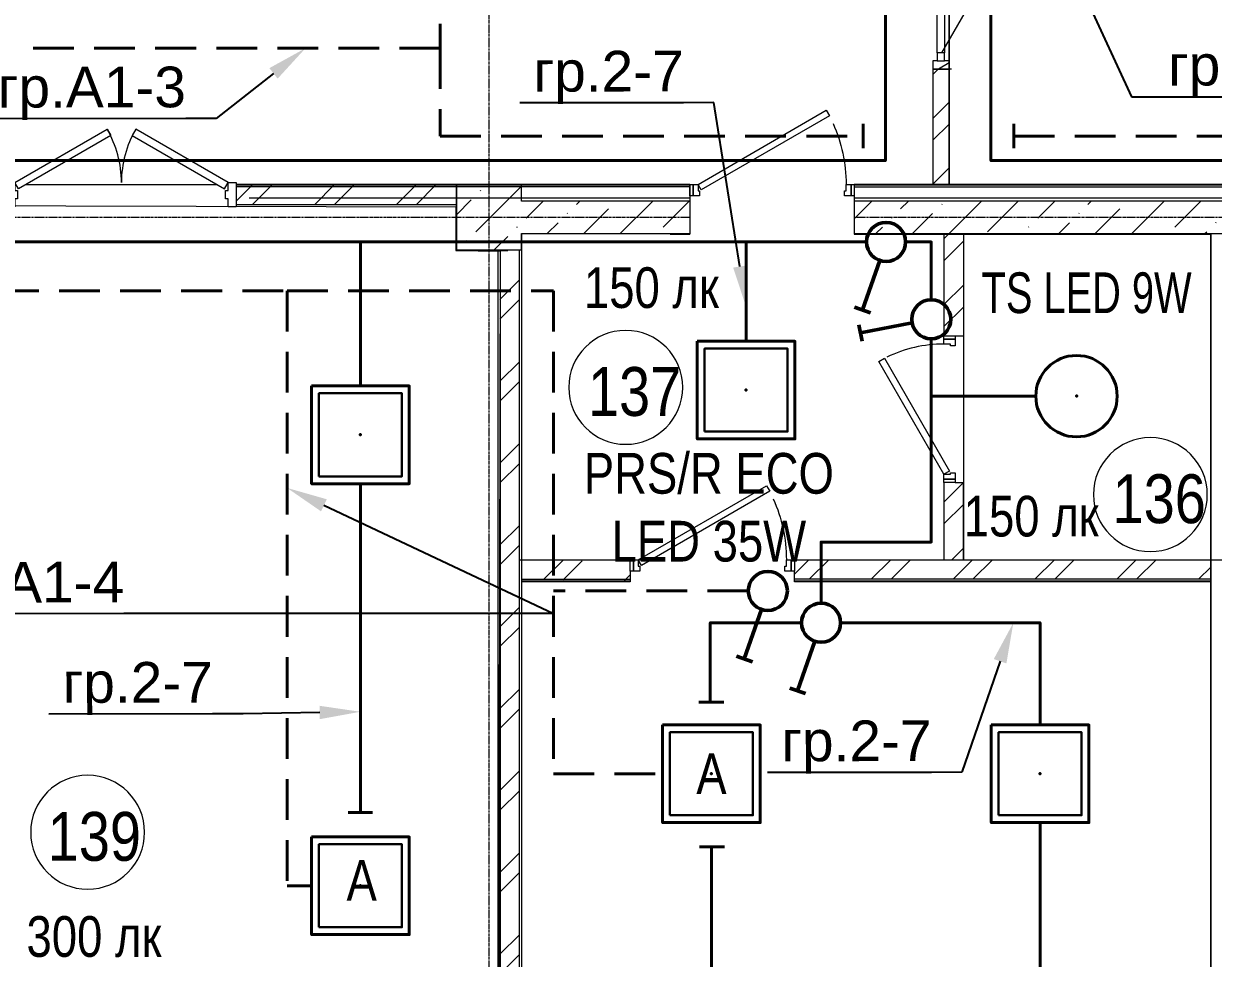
# Model space of a CAD drawing. Header units: metres. Extents: x 14298 to 227756, y -64870 to 286334.
# Drawn here: x 69205 to 76513, y -54836 to -49096 of the extents above; entities that cross this region are included whole.
import ezdxf
from ezdxf import colors
from ezdxf.entities.mleader import LeaderData, LeaderLine
from ezdxf.math import Vec2, Vec3

# ---------------------------------------------------------------- set-up
doc = ezdxf.new("R2010")
doc.units = ezdxf.units.M
for name, pattern in [('ADSK_Линия сетки', [21, 12, -3, 3, -3]), ('DASHED', [0.75, 0.5, -0.25]), ('HIDDEN2', [0.1875, 0.125, -0.0625])]:
    doc.linetypes.add(name, pattern=pattern)
for name, color, linetype, lineweight in [('A-AREA-IDEN', 7, 'Continuous', 9), ('A-DETL-THIN', 7, 'Continuous', 5), ('A-DOOR', 7, 'Continuous', 5), ('A-DOOR-FRAM', 7, 'Continuous', 13), ('A-FLOR', 7, 'Continuous', 5), ('A-GLAZ-CWMG', 7, 'Continuous', 5), ('A-WALL', 7, 'Continuous', 5), ('A-WALL-PATT', 7, 'Continuous', 18), ('I-WALL', 7, 'Continuous', 5), ('nadpisi', 84, 'Continuous', 13), ('S-COLS', 7, 'Continuous', 5), ('S-GRID', 7, 'Continuous', 9), ('ав осв', 1, 'HIDDEN2', 40), ('раб осв', 7, 'Continuous', 40), ('ЭЛ', 250, 'Continuous', 50), ('ЭЛ.освещ.', 150, 'Continuous', 50), ('ЭЛ.сети', 5, 'Continuous', 100)]:
    doc.layers.add(name, color=color, linetype=linetype, lineweight=lineweight)
doc.styles.add('Arial', font='arial.ttf', dxfattribs={"width": 0.8, "height": 2.5})
doc.styles.add('GOST Common_I_1', font='ARIALN.TTF', dxfattribs={"height": 300})
doc.styles.add('ISOPEUR', font='isocpeui.ttf')
pattern_1 = [(45, (0, 0), (84.19025, 308.69666), [396.875, -79.375, 3.353, -76.022])]
pattern_2 = [(0, (-3, -600), (812.8, 203.2), [33.528, -576.072, 33.528, -576.072, -3251.2]), (0, (-3, -600), (812.8, 203.2), [-1219.2, 33.528, -1185.672, 33.528, -576.072, -1422.4]), (0, (-3, -600), (812.8, 203.2), [-3048, 33.528, -372.872, 33.528, -982.472]), (120, (301.8, -498.4), (-582.37636, 602.30545), [33.528, -576.072, 33.528, -576.072, -3251.2]), (120, (301.8, -498.4), (-582.37636, 602.30545), [-1219.2, 33.528, -1185.672, 33.528, -576.072, -1422.4]), (120, (301.8, -498.4), (-582.37636, 602.30545), [-3048, 33.528, -372.872, 33.528, -982.472]), (240, (403.4, -92), (-230.42364, -805.50545), [33.528, -576.072, 33.528, -576.072, -3251.2]), (240, (403.4, -92), (-230.42364, -805.50545), [-1219.2, 33.528, -1185.672, 33.528, -576.072, -1422.4]), (240, (403.4, -92), (-230.42364, -805.50545), [-3048, 33.528, -372.872, 33.528, -982.472])]

# ---------------------------------------------------------------- blocks, each defined once
blk = doc.blocks.new('КДП АПК - КР_rvt-1-1 этаж')
at = {"layer": 'A-WALL-PATT', "lineweight": 13}
h = blk.add_hatch(dxfattribs=at)
h.set_pattern_fill('FP_125', color=256, style=0, pattern_type=2)
h.set_pattern_definition(pattern_1)
h.paths.add_polyline_path([(73297.2, -49745.6), (73297.2, -49545.6), (72262.7, -49545.6), (72262.7, -49745.6)])
h.paths.add_polyline_path([(74307.2, -49545.6), (74307.2, -49745.6), (77862.7, -49745.6), (77862.7, -49545.6)])
at = {"layer": 'S-COLS', "lineweight": 13}
h = blk.add_hatch(dxfattribs=at)
h.set_pattern_fill('FP_125', color=256, style=0, pattern_type=2)
h.set_pattern_definition(pattern_1)
h.paths.add_polyline_path([(72016.2, -49845.6), (72262.7, -49845.6), (72262.7, -49445.6), (71862.7, -49445.6), (71862.7, -49845.6)], flags=0)
at = {"layer": 'I-WALL', "lineweight": 13}
for p, q in [((73297.2, -49545.6), (72262.7, -49545.6)), ((77862.7, -49545.6), (74307.2, -49545.6)), ((72262.7, -49745.6), (73297.2, -49745.6)), ((74307.2, -49745.6), (77862.7, -49745.6))]:
    blk.add_line(p, q, dxfattribs=at)
at = {"layer": 'S-COLS', "lineweight": 13}
for p, q in [((72262.7, -49445.6), (71862.7, -49445.6)), ((71862.7, -49445.6), (71862.7, -49845.6)), ((72262.7, -49545.6), (72262.7, -49445.6)), ((72262.7, -49845.6), (72262.7, -49745.6)), ((71862.7, -49845.6), (72262.7, -49845.6))]:
    blk.add_line(p, q, dxfattribs=at)
blk = doc.blocks.new('Дверь-ВНУТРЕННЯЯ - ДГ 21-14-2278928-1 этаж')
at = {"layer": 'A-DOOR', "lineweight": 13}
for p, q in [((-632.5, -22.4), (-655, -61.3)), ((-655, -61.3), (-87.8, -388.8)), ((-65.3, -349.9), (-632.5, -22.4)), ((65.3, -349.9), (632.5, -22.4)), ((655, -61.3), (87.8, -388.8)), ((632.5, -22.4), (655, -61.3)), ((-87.8, -388.8), (-65.3, -349.9)), ((87.8, -388.8), (65.3, -349.9))]:
    blk.add_line(p, q, dxfattribs=at)
at = {"layer": 'A-DOOR'}
for centre, start, end in [((-655, -61.3), 330, 360), ((655, -61.3), 180, 210)]:
    blk.add_arc(centre, 655, start, end, dxfattribs=at)
at = {"layer": 'A-DOOR-FRAM'}
for p, q in [((-705, 88.7), (-655, 88.7)), ((-705, -61.3), (-705, 88.7)), ((-655, 88.7), (-655, 39.4)), ((655, 88.7), (705, 88.7)), ((655, 39.4), (655, 88.7)), ((705, 88.7), (705, -61.3)), ((-655, 39.4), (-639.1, 39.4)), ((-639.1, 39.4), (-639.1, -11.6)), ((639.1, 39.4), (655, 39.4)), ((639.1, -11.6), (639.1, 39.4)), ((-655, -61.3), (-705, -61.3)), ((-655, -11.6), (-655, -61.3)), ((-639.1, -11.6), (-655, -11.6)), ((655, -11.6), (639.1, -11.6)), ((655, -61.3), (655, -11.6)), ((705, -61.3), (655, -61.3))]:
    blk.add_line(p, q, dxfattribs=at)
blk = doc.blocks.new('ПСС_Марка_помещения - Имя_2_5мм-224473-1 этаж')
at = {"layer": 'A-AREA-IDEN'}
for start, end in [(360, 180), (180, 360)]:
    blk.add_arc((-0.074, 0.039), 3.5, start, end, dxfattribs=at)
blk = doc.blocks.new('AC_Дверь_Однопольная_ДеревяннаяВнутренняя_ГОСТ6629-88 - ДГ 21-10Л-2270753-1 этаж')
at = {"layer": 'A-DOOR', "lineweight": 13}
for p, q in [((-333.1, 495), (-353.1, 460.4)), ((-353.1, 460.4), (435, 5.4)), ((455, 40), (-333.1, 495)), ((435, 5.4), (455, 40))]:
    blk.add_line(p, q, dxfattribs=at)
at = {"layer": 'A-DOOR', "lineweight": 18}
for p, q in [((-485, 40), (-505, 40)), ((-505, 40), (-505, -30)), ((-485, -30), (-485, 40)), ((505, 40), (485, 40)), ((485, 40), (485, -30)), ((505, -30), (505, 40)), ((-505, -30), (-485, -30)), ((485, -30), (505, -30))]:
    blk.add_line(p, q, dxfattribs=at)
at = {"layer": 'A-DOOR'}
blk.add_arc((455, 40), 910, 155.73648, 180, dxfattribs=at)
at = {"layer": 'A-DOOR-FRAM'}
for p, q in [((-455, 40), (-485, 40)), ((-485, 40), (-485, -30)), ((-455, 0), (-455, 40)), ((-445, 0), (-455, 0)), ((-445, -30), (-445, 0)), ((455, 0), (445, 0)), ((445, 0), (445, -30)), ((485, 40), (455, 40)), ((455, 40), (455, 0)), ((485, -30), (485, 40)), ((-485, -30), (-445, -30)), ((445, -30), (485, -30))]:
    blk.add_line(p, q, dxfattribs=at)
blk = doc.blocks.new('AC_Дверь_Однопольная_ДеревяннаяВнутренняя_ГОСТ6629-88 - ДГ 21-10Л-1292866-1 этаж')
at = {"layer": 'A-DOOR', "lineweight": 13}
for p, q in [((-333.1, 515), (-353.1, 480.4)), ((455, 60), (-333.1, 515)), ((-353.1, 480.4), (435, 25.4)), ((435, 25.4), (455, 60))]:
    blk.add_line(p, q, dxfattribs=at)
at = {"layer": 'A-DOOR', "lineweight": 18}
for p, q in [((-485, 60), (-505, 60)), ((-505, 60), (-505, -10)), ((-485, -10), (-485, 60)), ((505, 60), (485, 60)), ((485, 60), (485, -10)), ((505, -10), (505, 60)), ((-505, -10), (-485, -10)), ((485, -10), (505, -10))]:
    blk.add_line(p, q, dxfattribs=at)
at = {"layer": 'A-DOOR'}
blk.add_arc((455, 60), 910, 155.73648, 180, dxfattribs=at)
at = {"layer": 'A-DOOR-FRAM'}
for p, q in [((-455, 60), (-485, 60)), ((-485, 60), (-485, -10)), ((-455, 20), (-455, 60)), ((-445, 20), (-455, 20)), ((-445, -10), (-445, 20)), ((455, 20), (445, 20)), ((445, 20), (445, -10)), ((485, 60), (455, 60)), ((455, 60), (455, 20)), ((485, -10), (485, 60)), ((-485, -10), (-445, -10)), ((445, -10), (485, -10))]:
    blk.add_line(p, q, dxfattribs=at)
blk = doc.blocks.new('AC_Дверь_Однопольная_ДеревяннаяВнутренняя_ГОСТ6629-88 - ДГ 21-9-1468245-1 этаж')
at = {"layer": 'A-DOOR', "lineweight": 13}
for p, q in [((-400, 60), (292.8, 460)), ((292.8, 460), (312.8, 425.4)), ((312.8, 425.4), (-380, 25.4)), ((-380, 25.4), (-400, 60))]:
    blk.add_line(p, q, dxfattribs=at)
at = {"layer": 'A-DOOR', "lineweight": 18}
for p, q in [((-450, 60), (-430, 60)), ((-450, -10), (-450, 60)), ((-430, 60), (-430, -10)), ((430, 60), (450, 60)), ((430, -10), (430, 60)), ((450, 60), (450, -10)), ((-430, -10), (-450, -10)), ((450, -10), (430, -10))]:
    blk.add_line(p, q, dxfattribs=at)
at = {"layer": 'A-DOOR'}
blk.add_arc((-400, 60), 800, 0, 25.90508, dxfattribs=at)
at = {"layer": 'A-DOOR-FRAM'}
for p, q in [((-430, 60), (-400, 60)), ((-430, -10), (-430, 60)), ((-400, 60), (-400, 20)), ((-400, 20), (-390, 20)), ((-390, 20), (-390, -10)), ((390, 20), (400, 20)), ((390, -10), (390, 20)), ((400, 60), (430, 60)), ((400, 20), (400, 60)), ((430, 60), (430, -10)), ((-390, -10), (-430, -10)), ((430, -10), (390, -10))]:
    blk.add_line(p, q, dxfattribs=at)
blk = doc.blocks.new('M_Дверь-Витраж-Двойная-Витрина - M_Дверь-Витраж-Двойная-Витрина-2723224-1 этаж')
at = {"layer": 'A-DOOR'}
for p, q in [((-650, 6.6), (-93.8, 327.8)), ((650, 6.6), (93.8, 327.8))]:
    blk.add_line(p, q, dxfattribs=at)
for centre, start, end in [((-700, -22.2), 0, 30), ((700, -22.2), 150, 180)]:
    blk.add_arc(centre, 700, start, end, dxfattribs=at)
at = {"layer": 'A-DOOR-FRAM'}
for p, q in [((-650, 22.2), (-700, 22.2)), ((-700, 22.2), (-700, -22.2)), ((-650, -22.2), (-650, 22.2)), ((700, 22.2), (650, 22.2)), ((650, 22.2), (650, -22.2)), ((700, -22.2), (700, 22.2)), ((-700, -22.2), (-650, -22.2)), ((650, -22.2), (700, -22.2))]:
    blk.add_line(p, q, dxfattribs=at)
at = {"layer": 'A-DOOR-FRAM', "lineweight": 5}
for p, q in [((-650, 22.2), (650, 22.2)), ((650, -22.2), (-650, -22.2))]:
    blk.add_line(p, q, dxfattribs=at)
blk = doc.blocks.new('Прямоугольный импост - 50 x 100мм-2599082-1 этаж')
at = {"layer": 'A-GLAZ-CWMG'}
h = blk.add_hatch(dxfattribs=at)
h.set_pattern_fill('FP_111', color=256, style=0, pattern_type=2)
h.set_pattern_definition([(240, (-49470.64, 78212.65), (103.92305, -60), [])])
h.paths.add_polyline_path([(0, -50), (-50, -50), (-50, 50), (0, 50), (0, -22.2)], flags=0)
at = {"layer": 'A-GLAZ-CWMG', "lineweight": 18}
for p, q in [((-50, 50), (0, 50)), ((-50, 22.2), (-50, 50)), ((0, 50), (0, -50)), ((-50, -50), (-50, -22.2)), ((0, -50), (-50, -50))]:
    blk.add_line(p, q, dxfattribs=at)
blk = doc.blocks.new('ARS.R UNI LED')
at = {"color": 5, "lineweight": 30, "ltscale": 100}
blk.add_lwpolyline([(2913222.7, 2072748.5), (2913732.7, 2072748.5), (2913732.7, 2073258.5), (2913222.7, 2073258.5)], close=True, dxfattribs=at)
at = {"color": 0, "lineweight": 40, "ltscale": 100}
blk.add_point((2913477.7, 2073003.5), dxfattribs=at)
at = {"layer": 'ЭЛ', "color": 5, "lineweight": 40, "ltscale": 10}
blk.add_lwpolyline([(2913177.7, 2073303.5), (2913777.7, 2073303.5), (2913777.7, 2072703.5), (2913177.7, 2072703.5)], close=True, dxfattribs=at)
blk = doc.blocks.new('TS LED без датчика')
at = {"color": 0, "lineweight": 40, "ltscale": 100}
blk.add_point((-535184, 16419.5), dxfattribs=at)
at = {"layer": 'раб осв', "color": 5, "lineweight": 40, "ltscale": 100}
blk.add_circle((-535184, 16419.5), 250, dxfattribs=at)
blk = doc.blocks.new('выкл. 1 клав. скрыт')
at = {"layer": 'ЭЛ.освещ.', "color": 0, "ltscale": 100}
for p, q in [((2902123, 2044848.8), (2902427.1, 2044743)), ((2902444.4, 2044793), (2902410.7, 2044695))]:
    blk.add_line(p, q, dxfattribs=at)
blk.add_circle((2902009.7, 2044888.3), 120, dxfattribs=at)

msp = doc.modelspace()

# ---------------------------------------------------------------- hatches: boundary and pattern name
at = {"lineweight": 13}
h = msp.add_hatch(dxfattribs=at)
h.set_pattern_fill('ANSI32', scale=30)
h.paths.add_polyline_path([(74889.6532, -47453.6443), (74789.6532, -47453.6443), (74789.6532, -47873.6443), (74889.6532, -47873.6443)])
h.paths.add_polyline_path([(74889.6532, -49388.6443), (74889.6532, -49373.6443), (74789.6532, -49373.6443), (74789.6532, -50081.9934), (74889.6532, -50082.0127)])
h = msp.add_hatch(dxfattribs=at)
h.set_pattern_fill('ANSI32', scale=30)
h.paths.add_polyline_path([(74977.8656, -50388.128), (74857.5378, -50388.0872), (74857.6533, -51013.2212), (74927.6533, -51013.2212), (74977.6533, -51013.2212)])
h.paths.add_polyline_path([(74977.6533, -51913.2212), (74927.6533, -51913.2212), (74857.6533, -51913.2212), (74857.6533, -52388.1348), (74977.6533, -52388.1348)])
at = {"layer": 'A-WALL-PATT', "lineweight": 15}
h = msp.add_hatch(dxfattribs=at)
h.set_pattern_fill('FP_81', color=256, style=0, pattern_type=2)
h.set_pattern_definition(pattern_2)
h.paths.add_polyline_path([(73599.7883, -50085.6443), (73934.6532, -50085.6443), (73934.6532, -50082.6443), (70509.6532, -50082.6443), (70509.6532, -50085.6443), (73070.91, -50085.6443)], flags=0)
h.paths.add_polyline_path([(69099.6532, -50085.6443), (69099.6532, -50082.6443), (65599.6532, -50082.6443), (65599.6532, -50085.6443), (67782.1267, -50085.6443)], flags=0)
h.paths.add_polyline_path([(63909.6532, -50085.6443), (64589.6532, -50085.6443), (64589.6532, -50082.6443), (63829.6532, -50082.6443), (63829.6532, -50085.6443)], flags=0)
h = msp.add_hatch(dxfattribs=at)
h.set_pattern_fill('FP_81', color=256, style=0, pattern_type=2)
h.set_pattern_definition(pattern_2)
h.paths.add_polyline_path([(63842.1532, -50098.1443), (64589.6532, -50098.1443), (64589.6532, -50085.6443), (63842.1532, -50085.6443)], flags=0)
h.paths.add_polyline_path([(65599.6532, -50098.1443), (69099.6532, -50098.1443), (69099.6532, -50085.6443), (65599.6532, -50085.6443)], flags=0)
h.paths.add_polyline_path([(70509.6532, -50098.1443), (73949.6532, -50098.1443), (73949.6532, -50085.6443), (70509.6532, -50085.6443)], flags=0)
h = msp.add_hatch(dxfattribs=at)
h.set_pattern_fill('FP_1', color=256, style=0, pattern_type=2)
h.set_pattern_definition([(45, (0, 0), (-251.4472, 251.4472), []), (45, (0, 381), (-251.4472, 251.4472), [])])
h.paths.add_polyline_path([(70509.6532, -50205.6443), (71862.6532, -50205.6443), (71862.6532, -50085.6443), (70509.6532, -50085.6443)], flags=0)
h.paths.add_polyline_path([(69102.6532, -50205.6443), (69105.6532, -50205.6443), (69105.6532, -50085.6443), (66262.6532, -50085.6443), (66262.6532, -50205.6443), (67785.1267, -50205.6443)], flags=0)
h = msp.add_hatch(dxfattribs=at)
h.set_pattern_fill('FP_81', color=256, style=0, pattern_type=2)
h.set_pattern_definition([(0, (0, 0), (812.8, 203.2), [33.528, -576.072, 33.528, -576.072, -3251.2]), (0, (0, 0), (812.8, 203.2), [-1219.2, 33.528, -1185.672, 33.528, -576.072, -1422.4]), (0, (0, 0), (812.8, 203.2), [-3048, 33.528, -372.872, 33.528, -982.472]), (120, (304.8, 101.6), (-582.37636, 602.30545), [33.528, -576.072, 33.528, -576.072, -3251.2]), (120, (304.8, 101.6), (-582.37636, 602.30545), [-1219.2, 33.528, -1185.672, 33.528, -576.072, -1422.4]), (120, (304.8, 101.6), (-582.37636, 602.30545), [-3048, 33.528, -372.872, 33.528, -982.472]), (240, (406.4, 508), (-230.42364, -805.50545), [33.528, -576.072, 33.528, -576.072, -3251.2]), (240, (406.4, 508), (-230.42364, -805.50545), [-1219.2, 33.528, -1185.672, 33.528, -576.072, -1422.4]), (240, (406.4, 508), (-230.42364, -805.50545), [-3048, 33.528, -372.872, 33.528, -982.472])])
h.paths.add_polyline_path([(76500.6532, -50388.6443), (76500.6532, -50385.6443), (73172.6532, -50385.6443), (73172.6532, -50388.6443), (76497.6532, -50388.6443)], flags=0)
h = msp.add_hatch(dxfattribs=at)
h.set_pattern_fill('FP_1', color=256, style=0, pattern_type=2)
h.set_pattern_definition([(45, (8298, -1972.16), (-251.4472, 251.4472), []), (45, (8298, -1591.16), (-251.4472, 251.4472), [])])
h.paths.add_polyline_path([(72130.6532, -56585.6443), (72250.6532, -56585.6443), (72250.0802, -50488.6443), (72130.0802, -50488.6443)])
h.paths.add_polyline_path([(72250.6532, -56985.6443), (72130.6532, -56985.6443), (72130.6532, -58532.8058), (72250.6532, -58532.8058), (72250.6532, -58035.932), (72242.6268, -58034.0572), (72250.6532, -57999.694)])
h = msp.add_hatch(dxfattribs=at)
h.set_pattern_fill('FP_1', color=256, style=0, pattern_type=2)
h.set_pattern_definition([(45, (-11259.66, -2397.73), (-251.4472, 251.4472), []), (45, (-11259.66, -2016.73), (-251.4472, 251.4472), [])])
h.paths.add_polyline_path([(73940.092, -52388.1348), (76497.6532, -52388.1348), (76497.6532, -52508.1348), (73940.092, -52508.1348), (73940.092, -52458.1348)])
h.paths.add_polyline_path([(72262.6532, -52388.1348), (72930.092, -52398.1348), (72930.092, -52518.1348), (72262.6532, -52508.1348)])

# ---------------------------------------------------------------- linework, layer by layer
at = {"lineweight": 13}
for p, q in [((73297.2165, -50081.9002), (73297.2165, -50387.9002)), ((74307.2165, -50081.9002), (74307.2165, -50387.9002)), ((76497.6532, -50388.6443), (74997.6533, -50388.1348)), ((72250.6532, -52388.1348), (73083.6841, -52388.1348)), ((73890.092, -52388.1348), (76632.6532, -52388.1348))]:
    msp.add_line(p, q, dxfattribs=at)
for points in [[(78162.6532, -47285.6443), (74889.6532, -47285.6443), (74889.6532, -50082.0127), (78162.6532, -50082.0127)], [(74977.6533, -52388.1348), (76497.6532, -52388.1348), (76497.6532, -50388.6443), (74977.6533, -50388.6443)]]:
    msp.add_lwpolyline(points, close=True, dxfattribs=at)
msp.add_lwpolyline([(65642.9306, -56985.6443), (66262.6532, -56988.6443), (66262.6532, -56522.177), (63952.6532, -55979.5365), (63967.6532, -50220.6443), (65862.6532, -50205.6443), (65864.8637, -50484.9002), (66262.6532, -50485.6443), (66262.6532, -50205.6443), (71862.6532, -50220.6443), (71859.6532, -50488.6443), (72130.6532, -50491.6779), (72118.6532, -56582.6443), (71862.6532, -56582.6443), (71862.6532, -56984.9002), (72118.6532, -56984.9002), (72118.6532, -58479.4492), (71965.832, -58462.5442), (65642.9306, -56985.6443)], dxfattribs=at)
at = {"layer": 'A-DETL-THIN', "lineweight": 15}
for p, q in [((72262.6532, -50385.6443), (72262.6532, -50885.6443)), ((73092.6532, -50385.6443), (72262.6532, -50385.6443))]:
    msp.add_line(p, q, dxfattribs=at)
at = {"layer": 'A-FLOR', "lineweight": 15}
for p, q in [((74889.6532, -49323.6443), (74889.6532, -47923.6443)), ((70395.634, -50085.6443), (69213.6724, -50085.6443)), ((70459.6532, -50085.6443), (70450.9929, -50085.6443)), ((71862.6532, -50220.6443), (71862.6532, -50205.6443))]:
    msp.add_line(p, q, dxfattribs=at)
at = {"layer": 'A-WALL', "lineweight": 15}
for p, q in [((74904.6532, -49373.6443), (74789.6532, -49373.6443)), ((74789.6532, -49373.6443), (74789.6532, -49388.6443)), ((74789.6532, -49373.6443), (74789.6532, -50081.9973)), ((74889.6532, -50082.0127), (74889.6532, -49373.6443)), ((74889.6532, -49388.6443), (74889.6532, -50082.0127)), ((73297.2165, -50081.9002), (70509.6532, -50082.6443)), ((70509.6532, -50085.6443), (73297.2165, -50084.9002)), ((70509.6532, -50085.6443), (70512.6532, -50085.6443)), ((70509.6532, -50085.6443), (70509.6532, -50205.6443)), ((73297.2165, -50097.4002), (70509.6532, -50098.1443)), ((71862.6532, -50085.6443), (70512.6532, -50085.6443)), ((71397.3618, -50085.6443), (71317.3618, -50085.6443)), ((71862.6532, -50205.6443), (71862.6532, -50085.6443)), ((78159.6532, -50082.6443), (74307.2165, -50081.9002)), ((74307.2165, -50084.9002), (78259.6532, -50085.6443)), ((74307.2165, -50097.4002), (78247.1532, -50098.1443)), ((74708.0035, -50085.6443), (74788.0035, -50085.6443)), ((70509.6532, -50205.6443), (71862.6532, -50205.6443)), ((70589.6532, -50165.6443), (73297.2165, -50164.9002)), ((74307.2165, -50164.9002), (78179.6532, -50165.6443)), ((71859.6532, -50220.6443), (71859.6532, -50488.6443)), ((71862.6532, -50485.6443), (71862.6532, -50220.6443)), ((73297.2165, -50384.9002), (73092.6532, -50385.6443)), ((73175.6532, -50388.6443), (73297.2165, -50387.9002)), ((76632.6532, -50385.6443), (74307.2165, -50384.9002)), ((74307.2165, -50387.9002), (76497.6532, -50388.6443)), ((74857.5378, -50388.0872), (74857.6533, -51013.2212)), ((74977.8656, -50388.128), (74977.6533, -51013.2212)), ((76497.6532, -58585.6672), (76497.6532, -50388.6443)), ((76500.6532, -58585.6672), (76500.6532, -50385.6443)), ((71859.6532, -50488.6443), (72179.6532, -50488.6443)), ((72262.6532, -50485.6443), (71862.6532, -50485.6443)), ((72118.6532, -56585.6443), (72118.6532, -50485.6443)), ((72130.6532, -50485.6443), (72130.6532, -56585.6443)), ((72250.6532, -56585.6443), (72250.6532, -50485.6443)), ((72262.6532, -50485.6443), (72262.6532, -58493.2583)), ((74927.6533, -51013.2212), (74977.6533, -51013.2212)), ((74857.6533, -51913.2212), (74857.6533, -52388.1348)), ((74927.6533, -51913.2212), (74977.6533, -51913.2212)), ((74977.6533, -52388.1348), (74977.6533, -51913.2212)), ((72262.6532, -52388.1348), (72930.092, -52388.1348)), ((73940.092, -52388.1348), (75537.2001, -52388.1348)), ((72930.092, -52458.1348), (72930.092, -52523.1348)), ((73940.092, -52523.1348), (73940.092, -52458.1348)), ((72262.6532, -52508.1348), (72930.092, -52508.1348)), ((72930.092, -52520.1348), (72262.6532, -52520.1348)), ((72930.092, -52523.1348), (72265.6532, -52523.1348)), ((76500.6532, -52508.1348), (73940.092, -52508.1348)), ((76497.6532, -52520.1348), (73940.092, -52520.1348)), ((76497.6532, -52523.1348), (73940.092, -52523.1348))]:
    msp.add_line(p, q, dxfattribs=at)
at = {"layer": 'S-GRID', "linetype": 'ADSK_Линия сетки', "lineweight": 15}
for p, q in [((72062.6532, -38095.4453), (72062.6532, -64052.4737)), ((73297.2165, -50284.9002), (29247.2594, -50285.6443)), ((95458.7083, -50285.6443), (74307.2165, -50284.9002))]:
    msp.add_line(p, q, dxfattribs=at)
at = {"layer": 'ав осв', "linetype": 'DASHED', "lineweight": 40, "ltscale": 500}
for points in [[(71762.7976, -49095.6547), (71762.7976, -49245.6547), (67632.7939, -49245.6547)], [(71762.7976, -49245.6547), (71762.7976, -49785.6443), (74362.6532, -49785.6469)], [(74362.6532, -49710.6462), (74362.6532, -49860.6462)], [(75287.4053, -49710.6464), (75287.4053, -49860.6464)], [(75287.4053, -49785.6469), (77787.2407, -49785.6469)], [(68672.6532, -50735.6457), (70822.6495, -50735.6443), (70822.6495, -50735.6443), (70822.6495, -54390.6391), (70972.6495, -54390.6391)]]:
    msp.add_lwpolyline(points, dxfattribs=at)
at = {"layer": 'раб осв'}
for p, q in [((73352.051, -53262.4455), (73506.4023, -53262.4455)), ((73356.1129, -54152.1358), (73510.4638, -54152.1358))]:
    msp.add_line(p, q, dxfattribs=at)
at = {"layer": 'раб осв', "color": 0, "lineweight": 40}
for points in [[(67482.7976, -49935.6443), (74498.3786, -49935.6443), (74498.3786, -47835.6443), (74498.3786, -47835.6443), (75027.303, -47835.6443)], [(75147.303, -48718.1417), (75147.303, -49935.6443), (75147.303, -49935.6443), (77936.6614, -49935.6443), (77936.6614, -47983.4193)], [(69072.6532, -50435.6443), (71272.6495, -50435.6443), (71272.6495, -51320.6391), (71272.6495, -50435.6443), (73642.5916, -50435.6443), (73642.5916, -51046.043)], [(71272.6495, -53940.6391), (71272.6495, -51920.6391)], [(71197.6495, -53940.6391), (71347.6495, -53940.6391)]]:
    msp.add_lwpolyline(points, dxfattribs=at)
at = {"layer": 'раб осв'}
for points in [[(73642.5916, -50435.6443), (74382.9538, -50435.6443)], [(74622.9538, -50435.6443), (74780.2332, -50435.6443), (74780.2332, -50790.885)], [(74780.2332, -51030.885), (74780.2332, -52279.9934), (74103.6093, -52279.9934), (74103.6093, -52655.0777)], [(75422.6801, -51383.1362), (74780.2332, -51383.1362)], [(73983.6093, -52775.0777), (73422.1489, -52775.0777), (73422.1489, -53262.4455)], [(74322.6495, -52775.0777), (74223.6093, -52775.0777)], [(75449.3705, -53402.6116), (75449.3705, -52775.3139), (74322.6495, -52775.3139)], [(75449.3705, -54002.6116), (75449.3705, -56485.6443)], [(73429.8772, -56485.6443), (73429.8772, -54152.1358)]]:
    msp.add_lwpolyline(points, dxfattribs=at)
msp.add_circle((74103.6093, -52775.0777), 120, dxfattribs=at)

# ---------------------------------------------------------------- block references
at = {"lineweight": 13}
msp.add_blockref('КДП АПК - КР_rvt-1-1 этаж', (0, -639.2559), dxfattribs=at)
at = {"layer": 'A-AREA-IDEN', "lineweight": 15, "xscale": 99.99999999999993, "yscale": 99.99999999999993, "zscale": 99.99999999999993}
for p in [(72910.4602, -51332.8963), (76133.8166, -51991.7217), (69604.4692, -54065.9081)]:
    msp.add_blockref('ПСС_Марка_помещения - Имя_2_5мм-224473-1 этаж', p, dxfattribs=at)
at = {"layer": 'A-DOOR', "lineweight": 15}
for name, p, rotation in [('M_Дверь-Витраж-Двойная-Витрина - M_Дверь-Витраж-Двойная-Витрина-2723224-1 этаж', (74839.6532, -48623.6443), 270), ('Дверь-ВНУТРЕННЯЯ - ДГ 21-14-2278928-1 этаж', (69804.6532, -50131.9943), 180)]:
    msp.add_blockref(name, p, dxfattribs=dict(at, rotation=rotation))
at = {"layer": 'A-DOOR', "lineweight": 15, "xscale": -1}
for name, p in [('AC_Дверь_Однопольная_ДеревяннаяВнутренняя_ГОСТ6629-88 - ДГ 21-10Л-2270753-1 этаж', (73802.2165, -50121.9002)), ('AC_Дверь_Однопольная_ДеревяннаяВнутренняя_ГОСТ6629-88 - ДГ 21-10Л-1292866-1 этаж', (73435.092, -52448.1348))]:
    msp.add_blockref(name, p, dxfattribs=at)
at = {"layer": 'A-DOOR', "color": 8, "lineweight": 15, "true_color": 0x7f7f7f, "rotation": 89.9999999999999}
msp.add_blockref('AC_Дверь_Однопольная_ДеревяннаяВнутренняя_ГОСТ6629-88 - ДГ 21-9-1468245-1 этаж', (74917.6533, -51463.2212), dxfattribs=at)
at = {"layer": 'A-GLAZ-CWMG', "lineweight": 15, "extrusion": (0, 0, -1), "rotation": 270}
msp.add_blockref('Прямоугольный импост - 50 x 100мм-2599082-1 этаж', (-74839.6532, -49373.6443), dxfattribs=at)
at = {"layer": 'раб осв', "color": 0, "lineweight": 40, "ltscale": 100}
for p, rotation in [((-1970385.3, 2851574.0152), 270), ((1565427.5185, 3171075.8787), 210.0021815186066), ((-1970784.6445, 2849234.5818), 270)]:
    msp.add_blockref('выкл. 1 клав. скрыт', p, dxfattribs=dict(at, rotation=rotation))
for p in [(-2839835.1135, -2124349.592), (-2842205.0555, -2124624.1882), (-2840047.8278, -2126706.1607), (-2838028.3346, -2126706.1607), (-2842205.0555, -2127394.1882)]:
    msp.add_blockref('ARS.R UNI LED', p, dxfattribs=at)
at = {"layer": 'раб осв', "color": 0, "lineweight": 40}
msp.add_blockref('TS LED без датчика', (610856.7178, -67802.6353), dxfattribs=at)

# ---------------------------------------------------------------- texts
at = {"layer": 'A-AREA-IDEN', "color": 0, "lineweight": 15, "char_height": 300, "width": 577.215, "attachment_point": 1, "style": 'GOST Common_I_1'}
for s, insert in [('137', (72670.7759, -51204.4363)), ('136', (75894.1323, -51863.2618))]:
    msp.add_mtext(s, dxfattribs=dict(at, insert=insert))
at = {"layer": 'A-AREA-IDEN', "lineweight": 15, "insert": (69351.5849, -53937.4482), "char_height": 300, "width": 609.2825, "attachment_point": 1, "style": 'GOST Common_I_1'}
msp.add_mtext('139', dxfattribs=at)
at = {"layer": 'nadpisi', "color": 7, "char_height": 250, "style": 'Arial'}
for s, insert, width, attachment_point in [('150 лк', (72646.3115, -50591.3498), 1402.065175, 1), ('{\\W0.7;TS LED 9W}', (76379.8448, -50622.7499), 2573.758347, 3), ('PRS/R ECO LED 35W', (73413.789, -52067.3397), 1879.198989, 5), ('150 лк', (74979.7701, -51995.2088), 1402.065175, 1), ('{\\C1;А}', (73429.8772, -53702.6116), 226.187696, 5), ('{\\C1;А}', (71280.7655, -54357.6779), 226.187696, 5), ('300 лк', (69221.2813, -54577.3959), 1402.065175, 1)]:
    msp.add_mtext(s, dxfattribs=dict(at, insert=insert, width=width, attachment_point=attachment_point))

# ---------------------------------------------------------------- next in the draw order: leaders
at = {"layer": 'ЭЛ.сети', "color": 0, "lineweight": 5}
ml = msp.add_multileader_mtext('Standard', dxfattribs=at)
ml.set_content('{\\fArial|b0|i0|c204|p34;гр.2-8}', style='ISOPEUR')
ml.set_leader_properties()
ml.build(insert=Vec2(0, 0))
ml.multileader.update_dxf_attribs({"text_left_attachment_type": 6, "text_right_attachment_type": 6, "dogleg_length": 100, "arrow_head_size": 250})
ctx = ml.context
ctx.base_point, ctx.char_height, ctx.arrow_head_size, ctx.landing_gap_size, ctx.plane_origin, ctx.plane_x_axis, ctx.plane_y_axis = Vec3(76197.728, -49544.6282), 250, 250, 37.4122, Vec3(17238.9584, -8592.9762), Vec3(0.999998436, 0.001768603), Vec3(-0.001768603, 0.999998436)
ctx.left_attachment, ctx.right_attachment = 6, 6
notes = []
notes.append((ctx, [(0, (1, 1, 0), (76010.6675, -49544.959), (0.999998436, 0.001768603), 187.0608, [(0, [(75629.3244, -48718.1424)], 0, [])])]))
ctx.mtext.insert, ctx.mtext.text_direction, ctx.mtext.rotation, ctx.mtext.line_spacing_factor, ctx.mtext.flow_direction = Vec3(76234.5753, -49225.156), Vec3(0.999998436, 0.001768603), 0.001768604, 0.8, 5
ctx.mtext.has_bg_fill, ctx.mtext.bg_color, ctx.mtext.bg_scale_factor, ctx.mtext.bg_transparency, ctx.mtext.use_window_bg_color = 1, -1073741824, 1, 0, 1
ml = msp.add_multileader_mtext('Standard', dxfattribs=at)
ml.set_content('{\\fArial|b0|i0|c204|p34;\\C1;гр.А1-3}', style='ISOPEUR')
ml.set_leader_properties(color=1)
ml.build(insert=Vec2(0, 0))
ml.multileader.update_dxf_attribs({"text_left_attachment_type": 6, "text_right_attachment_type": 6, "dogleg_length": 100, "arrow_head_size": 250})
ctx = ml.context
ctx.base_point, ctx.char_height, ctx.arrow_head_size, ctx.landing_gap_size, ctx.plane_origin, ctx.plane_x_axis, ctx.plane_y_axis = Vec3(69007.5594, -49680.0591), 250, 250, 37.4122, Vec3(5354.3249, -5872.4419), Vec3(0.999998436, 0.001768603), Vec3(-0.001768603, 0.999998436)
ctx.left_attachment, ctx.right_attachment = 6, 6
notes.append((ctx, [(1, (1, 1, 0), (70386.7684, -49677.6199), (-0.999998436, -0.001768603), 187.0608, [(0, [(70935.501, -49245.6547)], 0, [])])]))
ctx.mtext.insert, ctx.mtext.text_direction, ctx.mtext.rotation, ctx.mtext.line_spacing_factor, ctx.mtext.flow_direction = Vec3(69044.4066, -49360.5869), Vec3(0.999998436, 0.001768603), 0.001768604, 0.8, 5
ctx.mtext.has_bg_fill, ctx.mtext.bg_color, ctx.mtext.bg_scale_factor, ctx.mtext.bg_transparency, ctx.mtext.use_window_bg_color = 1, -1073741824, 1, 0, 1
ml = msp.add_multileader_mtext('Standard', dxfattribs=at)
ml.set_content('{\\fArial|b0|i0|c204|p34;гр.2-7}', style='ISOPEUR')
ml.set_leader_properties()
ml.build(insert=Vec2(0, 0))
ml.multileader.update_dxf_attribs({"text_left_attachment_type": 6, "text_right_attachment_type": 6, "dogleg_length": 100, "arrow_head_size": 250})
ctx = ml.context
ctx.base_point, ctx.char_height, ctx.arrow_head_size, ctx.landing_gap_size, ctx.plane_origin, ctx.plane_x_axis, ctx.plane_y_axis = Vec3(72299.0949, -49582.0351), 250, 250, 37.4122, Vec3(15998.4962, -8075.6465), Vec3(0.999998436, 0.001768603), Vec3(-0.001768603, 0.999998436)
ctx.left_attachment, ctx.right_attachment = 6, 6
notes.append((ctx, [(1, (1, 1, 0), (73445.3575, -49580.0078), (-0.999998436, -0.001768603), 187.0608, [(0, [(73642.5916, -50833.8683)], 0, [])])]))
ctx.mtext.insert, ctx.mtext.text_direction, ctx.mtext.rotation, ctx.mtext.line_spacing_factor, ctx.mtext.flow_direction = Vec3(72335.9421, -49262.5629), Vec3(0.999998436, 0.001768603), 0.001768604, 0.8, 5
ctx.mtext.has_bg_fill, ctx.mtext.bg_color, ctx.mtext.bg_scale_factor, ctx.mtext.bg_transparency, ctx.mtext.use_window_bg_color = 1, -1073741824, 1, 0, 1
ml = msp.add_multileader_mtext('Standard', dxfattribs=at)
ml.set_content('{\\fArial|b0|i0|c204|p34;\\C1;гр.А1-4}', style='ISOPEUR')
ml.set_leader_properties(color=1)
ml.build(insert=Vec2(0, 0))
ml.multileader.update_dxf_attribs({"text_left_attachment_type": 6, "text_right_attachment_type": 6, "dogleg_length": 100, "arrow_head_size": 250})
ctx = ml.context
ctx.base_point, ctx.char_height, ctx.arrow_head_size, ctx.landing_gap_size, ctx.plane_origin, ctx.plane_x_axis, ctx.plane_y_axis = Vec3(68628.1045, -52721.3476), 250, 250, 37.4122, Vec3(4973.8469, -8913.7322), Vec3(0.999998436, 0.001768603), Vec3(-0.001768603, 0.999998436)
ctx.left_attachment, ctx.right_attachment = 6, 6
notes.append((ctx, [(1, (1, 1, 0), (70006.2904, -52718.9101), (-0.999998436, -0.001768603), 187.0608, [(1, [(70822.6495, -51947.0395), (72459.1061, -52718.9101)], 0, [])])]))
ctx.mtext.insert, ctx.mtext.text_direction, ctx.mtext.rotation, ctx.mtext.line_spacing_factor, ctx.mtext.flow_direction = Vec3(68664.9517, -52401.8754), Vec3(0.999998436, 0.001768603), 0.001768604, 0.8, 5
ctx.mtext.has_bg_fill, ctx.mtext.bg_color, ctx.mtext.bg_scale_factor, ctx.mtext.bg_transparency, ctx.mtext.use_window_bg_color = 1, -1073741824, 1, 0, 1
ml = msp.add_multileader_mtext('Standard', dxfattribs=at)
ml.set_content('{\\fArial|b0|i0|c204|p34;гр.2-7}', style='ISOPEUR')
ml.set_leader_properties()
ml.build(insert=Vec2(0, 0))
ml.multileader.update_dxf_attribs({"text_left_attachment_type": 6, "text_right_attachment_type": 6, "dogleg_length": 100, "arrow_head_size": 250})
ctx = ml.context
ctx.base_point, ctx.char_height, ctx.arrow_head_size, ctx.landing_gap_size, ctx.plane_origin, ctx.plane_x_axis, ctx.plane_y_axis = Vec3(73821.667, -53695.681), 250, 250, 37.4122, Vec3(17521.0684, -12189.2924), Vec3(0.999998436, 0.001768603), Vec3(-0.001768603, 0.999998436)
ctx.left_attachment, ctx.right_attachment = 6, 6
notes.append((ctx, [(1, (1, 1, 0), (74967.9296, -53693.6537), (-0.999998436, -0.001768603), 187.0608, [(0, [(75284.5883, -52775.3139)], 0, [])])]))
ctx.mtext.insert, ctx.mtext.text_direction, ctx.mtext.rotation, ctx.mtext.line_spacing_factor, ctx.mtext.flow_direction = Vec3(73858.5142, -53376.2088), Vec3(0.999998436, 0.001768603), 0.001768604, 0.8, 5
ctx.mtext.has_bg_fill, ctx.mtext.bg_color, ctx.mtext.bg_scale_factor, ctx.mtext.bg_transparency, ctx.mtext.use_window_bg_color = 1, -1073741824, 1, 0, 1
ml = msp.add_multileader_mtext('Standard', dxfattribs=at)
ml.set_content('{\\fArial|b0|i0|c204|p34;гр.2-7}', style='ISOPEUR')
ml.set_leader_properties()
ml.build(insert=Vec2(0, 0))
ml.multileader.update_dxf_attribs({"text_left_attachment_type": 6, "text_right_attachment_type": 6, "dogleg_length": 100, "arrow_head_size": 250})
ctx = ml.context
ctx.base_point, ctx.char_height, ctx.arrow_head_size, ctx.landing_gap_size, ctx.plane_origin, ctx.plane_x_axis, ctx.plane_y_axis = Vec3(69405.9066, -53336.5307), 250, 250, 37.4122, Vec3(13021.1359, -11816.4615), Vec3(0.999998436, 0.001768603), Vec3(-0.001768603, 0.999998436)
ctx.left_attachment, ctx.right_attachment = 6, 6
notes.append((ctx, [(1, (1, 1, 0), (70552.1692, -53334.5034), (-0.999998436, -0.001768603), 187.0608, [(0, [(71272.6495, -53321.9235)], 0, [])])]))
ctx.mtext.insert, ctx.mtext.text_direction, ctx.mtext.rotation, ctx.mtext.line_spacing_factor, ctx.mtext.flow_direction = Vec3(69442.7538, -53017.0585), Vec3(0.999998436, 0.001768603), 0.001768604, 0.8, 5
ctx.mtext.has_bg_fill, ctx.mtext.bg_color, ctx.mtext.bg_scale_factor, ctx.mtext.bg_transparency, ctx.mtext.use_window_bg_color = 1, -1073741824, 1, 0, 1
for ctx, leaders in notes:
    for number, flags, end, landing, length, lines in leaders:
        leader = LeaderData()
        leader.index, (leader.has_last_leader_line, leader.has_dogleg_vector, leader.attachment_direction) = number, flags
        leader.last_leader_point, leader.dogleg_vector, leader.dogleg_length = Vec3(end), Vec3(landing), length
        for number, points, colour, breaks in lines:
            line = LeaderLine()
            line.index, line.vertices, line.color, line.breaks = number, Vec3.list(points), colors.encode_raw_color(colour), breaks
            leader.lines.append(line)
        ctx.leaders.append(leader)

# ---------------------------------------------------------------- next in the draw order: linework, layer by layer
at = {"layer": 'ав осв', "linetype": 'DASHED', "lineweight": 40, "ltscale": 500}
msp.add_line((70822.6495, -50735.6443), (72459.1061, -50735.6443), dxfattribs=at)
for points in [[(72459.1061, -50735.6443), (72459.1061, -50735.6443), (72459.1061, -53702.6116), (73129.8772, -53702.6116)], [(73656.3221, -52579.5722), (72459.1061, -52579.5722)]]:
    msp.add_lwpolyline(points, dxfattribs=at)

# ---------------------------------------------------------------- next in the draw order: block references
at = {"layer": 'раб осв', "color": 0, "lineweight": 40, "ltscale": 100, "rotation": 270}
msp.add_blockref('выкл. 1 клав. скрыт', (-1971111.9317, 2849430.0873), dxfattribs=at)

doc.saveas('drawing.dxf')
